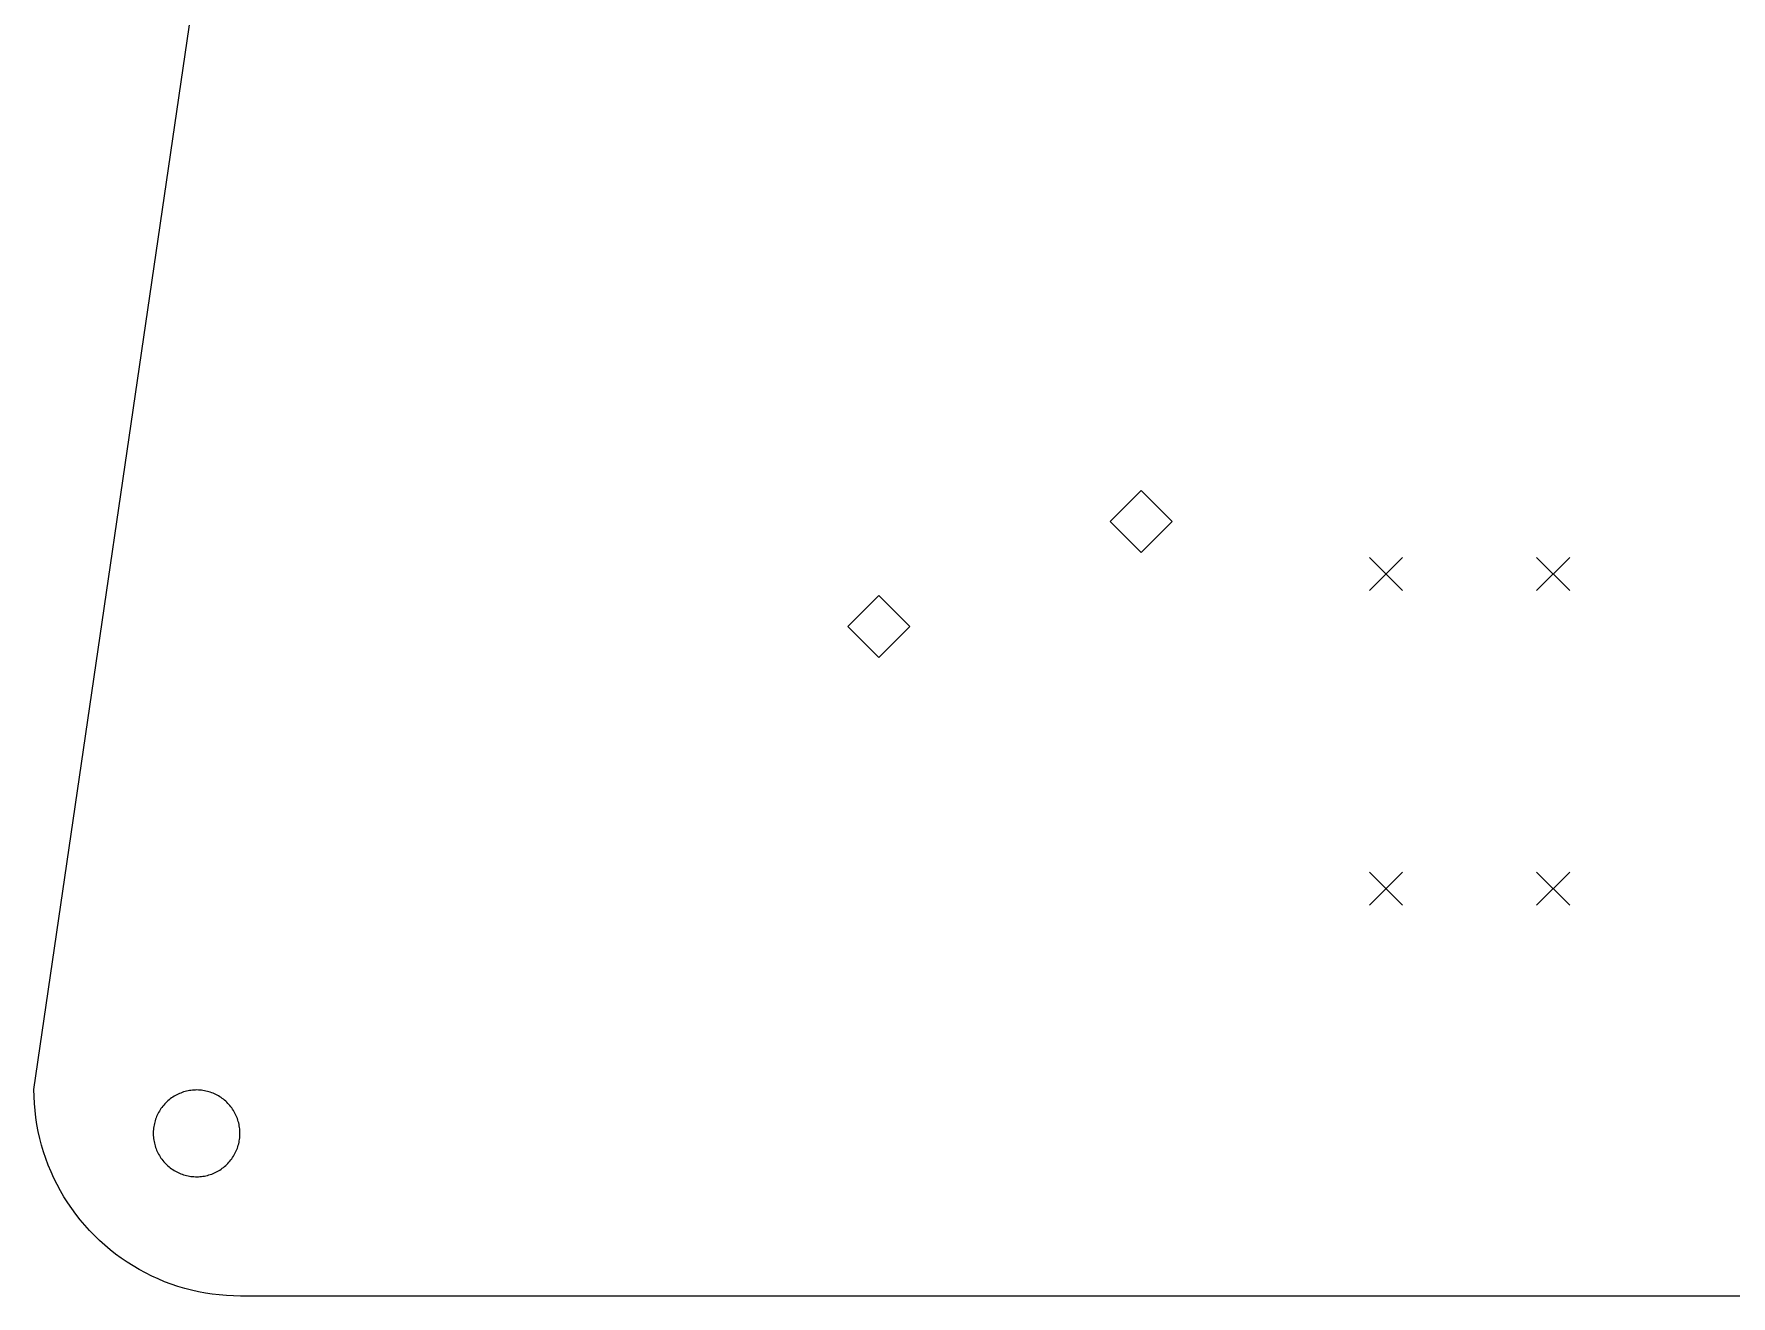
# Model space of a CAD drawing. Extents: x 52 to 383, y -191 to -68.
# Drawn here: x 53.74 to 94.83, y -160.09 to -129.53 of the extents above; entities that cross this region are included whole.
import ezdxf

# ---------------------------------------------------------------- set-up
doc = ezdxf.new("R2010")
doc.units = 0
doc.layers.add('BLACK', color=7, linetype='CONTINUOUS')

msp = doc.modelspace()

# ---------------------------------------------------------------- linework, layer by layer
at = {"layer": 'BLACK', "linetype": 'CONTINUOUS'}
for p, q in [((53.7373, -155.089), (65.8468, -72.1867)), ((80.5452, -140.587), (79.7952, -141.337)), ((81.2952, -141.337), (80.5452, -140.587)), ((79.7952, -141.337), (80.5452, -142.087)), ((80.5452, -142.087), (81.2952, -141.337)), ((86.075, -142.207), (86.875, -143.007)), ((86.875, -142.207), (86.075, -143.007)), ((90.125, -142.207), (90.925, -143.007)), ((90.925, -142.207), (90.125, -143.007)), ((74.1952, -143.127), (73.4452, -143.877)), ((74.9452, -143.877), (74.1952, -143.127)), ((73.4452, -143.877), (74.1952, -144.627)), ((74.1952, -144.627), (74.9452, -143.877)), ((86.075, -149.827), (86.875, -150.627)), ((86.875, -149.827), (86.075, -150.627)), ((90.125, -149.827), (90.925, -150.627)), ((90.925, -149.827), (90.125, -150.627)), ((53.7402, -155.26), (53.7373, -155.089)), ((53.7489, -155.431), (53.7402, -155.26)), ((57.0112, -155.339), (56.9834, -155.362)), ((57.0398, -155.316), (57.0112, -155.339)), ((57.0692, -155.294), (57.0398, -155.316)), ((57.0993, -155.274), (57.0692, -155.294)), ((57.1301, -155.254), (57.0993, -155.274)), ((57.1616, -155.236), (57.1301, -155.254)), ((57.1936, -155.219), (57.1616, -155.236)), ((57.2263, -155.202), (57.1936, -155.219)), ((57.2595, -155.187), (57.2263, -155.202)), ((57.2932, -155.174), (57.2595, -155.187)), ((57.3274, -155.161), (57.2932, -155.174)), ((57.362, -155.149), (57.3274, -155.161)), ((57.3969, -155.139), (57.362, -155.149)), ((57.4322, -155.13), (57.3969, -155.139)), ((57.4678, -155.122), (57.4322, -155.13)), ((57.5037, -155.116), (57.4678, -155.122)), ((57.5397, -155.11), (57.5037, -155.116)), ((57.5759, -155.106), (57.5397, -155.11)), ((57.6123, -155.103), (57.5759, -155.106)), ((57.6487, -155.102), (57.6123, -155.103)), ((57.6851, -155.101), (57.6487, -155.102)), ((57.7216, -155.102), (57.6851, -155.101)), ((57.7579, -155.105), (57.7216, -155.102)), ((57.7942, -155.108), (57.7579, -155.105)), ((57.8304, -155.113), (57.7942, -155.108)), ((57.8663, -155.119), (57.8304, -155.113)), ((57.902, -155.126), (57.8663, -155.119)), ((57.9375, -155.134), (57.902, -155.126)), ((57.9726, -155.144), (57.9375, -155.134)), ((58.0074, -155.155), (57.9726, -155.144)), ((58.0418, -155.167), (58.0074, -155.155)), ((58.0757, -155.18), (58.0418, -155.167)), ((58.1092, -155.195), (58.0757, -155.18)), ((58.1421, -155.21), (58.1092, -155.195)), ((58.1745, -155.227), (58.1421, -155.21)), ((58.2063, -155.245), (58.1745, -155.227)), ((58.2374, -155.264), (58.2063, -155.245)), ((58.2679, -155.284), (58.2374, -155.264)), ((58.2976, -155.305), (58.2679, -155.284)), ((58.3266, -155.327), (58.2976, -155.305)), ((58.3548, -155.35), (58.3266, -155.327)), ((53.7634, -155.601), (53.7489, -155.431)), ((53.7837, -155.77), (53.7634, -155.601)), ((56.7086, -155.743), (56.695, -155.777)), ((56.7233, -155.71), (56.7086, -155.743)), ((56.7392, -155.677), (56.7233, -155.71)), ((56.7562, -155.645), (56.7392, -155.677)), ((56.7744, -155.613), (56.7562, -155.645)), ((56.7936, -155.582), (56.7744, -155.613)), ((56.8139, -155.552), (56.7936, -155.582)), ((56.8352, -155.522), (56.8139, -155.552)), ((56.8575, -155.494), (56.8352, -155.522)), ((56.8808, -155.466), (56.8575, -155.494)), ((56.9051, -155.438), (56.8808, -155.466)), ((56.9303, -155.412), (56.9051, -155.438)), ((56.9564, -155.387), (56.9303, -155.412)), ((56.9834, -155.362), (56.9564, -155.387)), ((58.3822, -155.374), (58.3548, -155.35)), ((58.4087, -155.399), (58.3822, -155.374)), ((58.4344, -155.425), (58.4087, -155.399)), ((58.4591, -155.452), (58.4344, -155.425)), ((58.483, -155.48), (58.4591, -155.452)), ((58.5058, -155.508), (58.483, -155.48)), ((58.5276, -155.537), (58.5058, -155.508)), ((58.5484, -155.567), (58.5276, -155.537)), ((58.5682, -155.598), (58.5484, -155.567)), ((58.5868, -155.629), (58.5682, -155.598)), ((58.6044, -155.661), (58.5868, -155.629)), ((58.6209, -155.693), (58.6044, -155.661)), ((58.6362, -155.726), (58.6209, -155.693)), ((58.6504, -155.76), (58.6362, -155.726)), ((53.8098, -155.939), (53.7837, -155.77)), ((53.8416, -156.107), (53.8098, -155.939)), ((53.8791, -156.274), (53.8416, -156.107)), ((56.6274, -156.097), (56.6262, -156.133)), ((56.6262, -156.133), (56.6262, -156.17)), ((56.63, -156.06), (56.6274, -156.097)), ((56.6337, -156.024), (56.63, -156.06)), ((56.6388, -155.988), (56.6337, -156.024)), ((56.6451, -155.952), (56.6388, -155.988)), ((56.6526, -155.916), (56.6451, -155.952)), ((56.6614, -155.881), (56.6526, -155.916)), ((56.6714, -155.846), (56.6614, -155.881)), ((56.6826, -155.811), (56.6714, -155.846)), ((56.695, -155.777), (56.6826, -155.811)), ((58.6634, -155.794), (58.6504, -155.76)), ((58.6752, -155.829), (58.6634, -155.794)), ((58.6858, -155.863), (58.6752, -155.829)), ((58.6952, -155.899), (58.6858, -155.863)), ((58.7033, -155.934), (58.6952, -155.899)), ((58.7102, -155.97), (58.7033, -155.934)), ((58.7159, -156.006), (58.7102, -155.97)), ((58.7203, -156.042), (58.7159, -156.006)), ((58.7235, -156.078), (58.7203, -156.042)), ((58.7254, -156.115), (58.7235, -156.078)), ((58.726, -156.151), (58.7254, -156.115)), ((58.7254, -156.188), (58.726, -156.151)), ((53.9223, -156.439), (53.8791, -156.274)), ((53.9712, -156.602), (53.9223, -156.439)), ((56.6262, -156.17), (56.6274, -156.206)), ((56.6274, -156.206), (56.63, -156.242)), ((56.63, -156.242), (56.6337, -156.279)), ((56.6337, -156.279), (56.6388, -156.315)), ((56.6388, -156.315), (56.6451, -156.351)), ((56.6451, -156.351), (56.6526, -156.386)), ((56.6526, -156.386), (56.6614, -156.422)), ((56.6614, -156.422), (56.6714, -156.457)), ((56.6714, -156.457), (56.6826, -156.491)), ((56.6826, -156.491), (56.695, -156.526)), ((56.695, -156.526), (56.7086, -156.559)), ((56.7086, -156.559), (56.7233, -156.593)), ((58.6362, -156.576), (58.6504, -156.543)), ((58.6504, -156.543), (58.6634, -156.509)), ((58.6634, -156.509), (58.6752, -156.474)), ((58.6752, -156.474), (58.6858, -156.439)), ((58.6858, -156.439), (58.6952, -156.404)), ((58.6952, -156.404), (58.7033, -156.368)), ((58.7033, -156.368), (58.7102, -156.333)), ((58.7102, -156.333), (58.7159, -156.297)), ((58.7159, -156.297), (58.7203, -156.26)), ((58.7203, -156.26), (58.7235, -156.224)), ((58.7235, -156.224), (58.7254, -156.188)), ((54.0255, -156.764), (53.9712, -156.602)), ((54.0854, -156.924), (54.0255, -156.764)), ((54.1507, -157.082), (54.0854, -156.924)), ((56.7233, -156.593), (56.7392, -156.626)), ((56.7392, -156.626), (56.7562, -156.658)), ((56.7562, -156.658), (56.7744, -156.689)), ((56.7744, -156.689), (56.7936, -156.72)), ((56.7936, -156.72), (56.8139, -156.751)), ((56.8139, -156.751), (56.8352, -156.78)), ((56.8352, -156.78), (56.8575, -156.809)), ((56.8575, -156.809), (56.8808, -156.837)), ((56.8808, -156.837), (56.9051, -156.864)), ((56.9051, -156.864), (56.9303, -156.891)), ((56.9303, -156.891), (56.9564, -156.916)), ((56.9564, -156.916), (56.9834, -156.941)), ((56.9834, -156.941), (57.0112, -156.964)), ((57.0112, -156.964), (57.0398, -156.987)), ((58.2976, -156.998), (58.3266, -156.975)), ((58.3266, -156.975), (58.3548, -156.952)), ((58.3548, -156.952), (58.3822, -156.928)), ((58.3822, -156.928), (58.4087, -156.903)), ((58.4087, -156.903), (58.4344, -156.878)), ((58.4344, -156.878), (58.4591, -156.851)), ((58.4591, -156.851), (58.483, -156.823)), ((58.483, -156.823), (58.5058, -156.795)), ((58.5058, -156.795), (58.5276, -156.766)), ((58.5276, -156.766), (58.5484, -156.736)), ((58.5484, -156.736), (58.5682, -156.705)), ((58.5682, -156.705), (58.5868, -156.674)), ((58.5868, -156.674), (58.6044, -156.642)), ((58.6044, -156.642), (58.6209, -156.609)), ((58.6209, -156.609), (58.6362, -156.576)), ((54.2214, -157.237), (54.1507, -157.082)), ((54.2973, -157.39), (54.2214, -157.237)), ((54.3784, -157.541), (54.2973, -157.39)), ((57.0398, -156.987), (57.0692, -157.008)), ((57.0692, -157.008), (57.0993, -157.029)), ((57.0993, -157.029), (57.1301, -157.048)), ((57.1301, -157.048), (57.1616, -157.067)), ((57.1616, -157.067), (57.1936, -157.084)), ((57.1936, -157.084), (57.2263, -157.1)), ((57.2263, -157.1), (57.2595, -157.115)), ((57.2595, -157.115), (57.2932, -157.129)), ((57.2932, -157.129), (57.3274, -157.142)), ((57.3274, -157.142), (57.362, -157.153)), ((57.362, -157.153), (57.3969, -157.164)), ((57.3969, -157.164), (57.4322, -157.173)), ((57.4322, -157.173), (57.4678, -157.18)), ((57.4678, -157.18), (57.5037, -157.187)), ((57.5037, -157.187), (57.5397, -157.192)), ((57.5397, -157.192), (57.5759, -157.197)), ((57.5759, -157.197), (57.6123, -157.199)), ((57.6123, -157.199), (57.6487, -157.201)), ((57.6487, -157.201), (57.6851, -157.201)), ((57.6851, -157.201), (57.7216, -157.2)), ((57.7216, -157.2), (57.7579, -157.198)), ((57.7579, -157.198), (57.7942, -157.195)), ((57.7942, -157.195), (57.8304, -157.19)), ((57.8304, -157.19), (57.8663, -157.184)), ((57.8663, -157.184), (57.902, -157.177)), ((57.902, -157.177), (57.9375, -157.168)), ((57.9375, -157.168), (57.9726, -157.159)), ((57.9726, -157.159), (58.0074, -157.148)), ((58.0074, -157.148), (58.0418, -157.136)), ((58.0418, -157.136), (58.0757, -157.122)), ((58.0757, -157.122), (58.1092, -157.108)), ((58.1092, -157.108), (58.1421, -157.092)), ((58.1421, -157.092), (58.1745, -157.075)), ((58.1745, -157.075), (58.2063, -157.058)), ((58.2063, -157.058), (58.2374, -157.039)), ((58.2374, -157.039), (58.2679, -157.019)), ((58.2679, -157.019), (58.2976, -156.998)), ((54.4646, -157.688), (54.3784, -157.541)), ((54.5558, -157.833), (54.4646, -157.688)), ((54.6518, -157.974), (54.5558, -157.833)), ((54.7526, -158.112), (54.6518, -157.974)), ((54.8581, -158.246), (54.7526, -158.112)), ((54.9681, -158.377), (54.8581, -158.246)), ((55.0825, -158.503), (54.9681, -158.377)), ((55.2011, -158.626), (55.0825, -158.503)), ((55.3239, -158.745), (55.2011, -158.626)), ((55.4507, -158.859), (55.3239, -158.745)), ((55.5813, -158.969), (55.4507, -158.859)), ((55.7155, -159.075), (55.5813, -158.969)), ((55.8533, -159.176), (55.7155, -159.075)), ((55.9945, -159.272), (55.8533, -159.176)), ((56.1389, -159.363), (55.9945, -159.272)), ((56.2863, -159.449), (56.1389, -159.363)), ((56.4365, -159.531), (56.2863, -159.449)), ((56.5894, -159.606), (56.4365, -159.531)), ((56.7449, -159.677), (56.5894, -159.606)), ((56.9027, -159.743), (56.7449, -159.677)), ((57.0626, -159.803), (56.9027, -159.743)), ((57.2244, -159.857), (57.0626, -159.803)), ((57.3881, -159.906), (57.2244, -159.857)), ((57.5533, -159.949), (57.3881, -159.906)), ((57.7198, -159.987), (57.5533, -159.949)), ((57.8876, -160.019), (57.7198, -159.987)), ((58.0564, -160.045), (57.8876, -160.019)), ((58.2259, -160.065), (58.0564, -160.045)), ((58.3961, -160.08), (58.2259, -160.065)), ((58.5666, -160.088), (58.3961, -160.08)), ((58.7374, -160.091), (58.5666, -160.088)), ((120.829, -160.091), (58.7374, -160.091))]:
    msp.add_line(p, q, dxfattribs=at)

doc.saveas('drawing.dxf')
